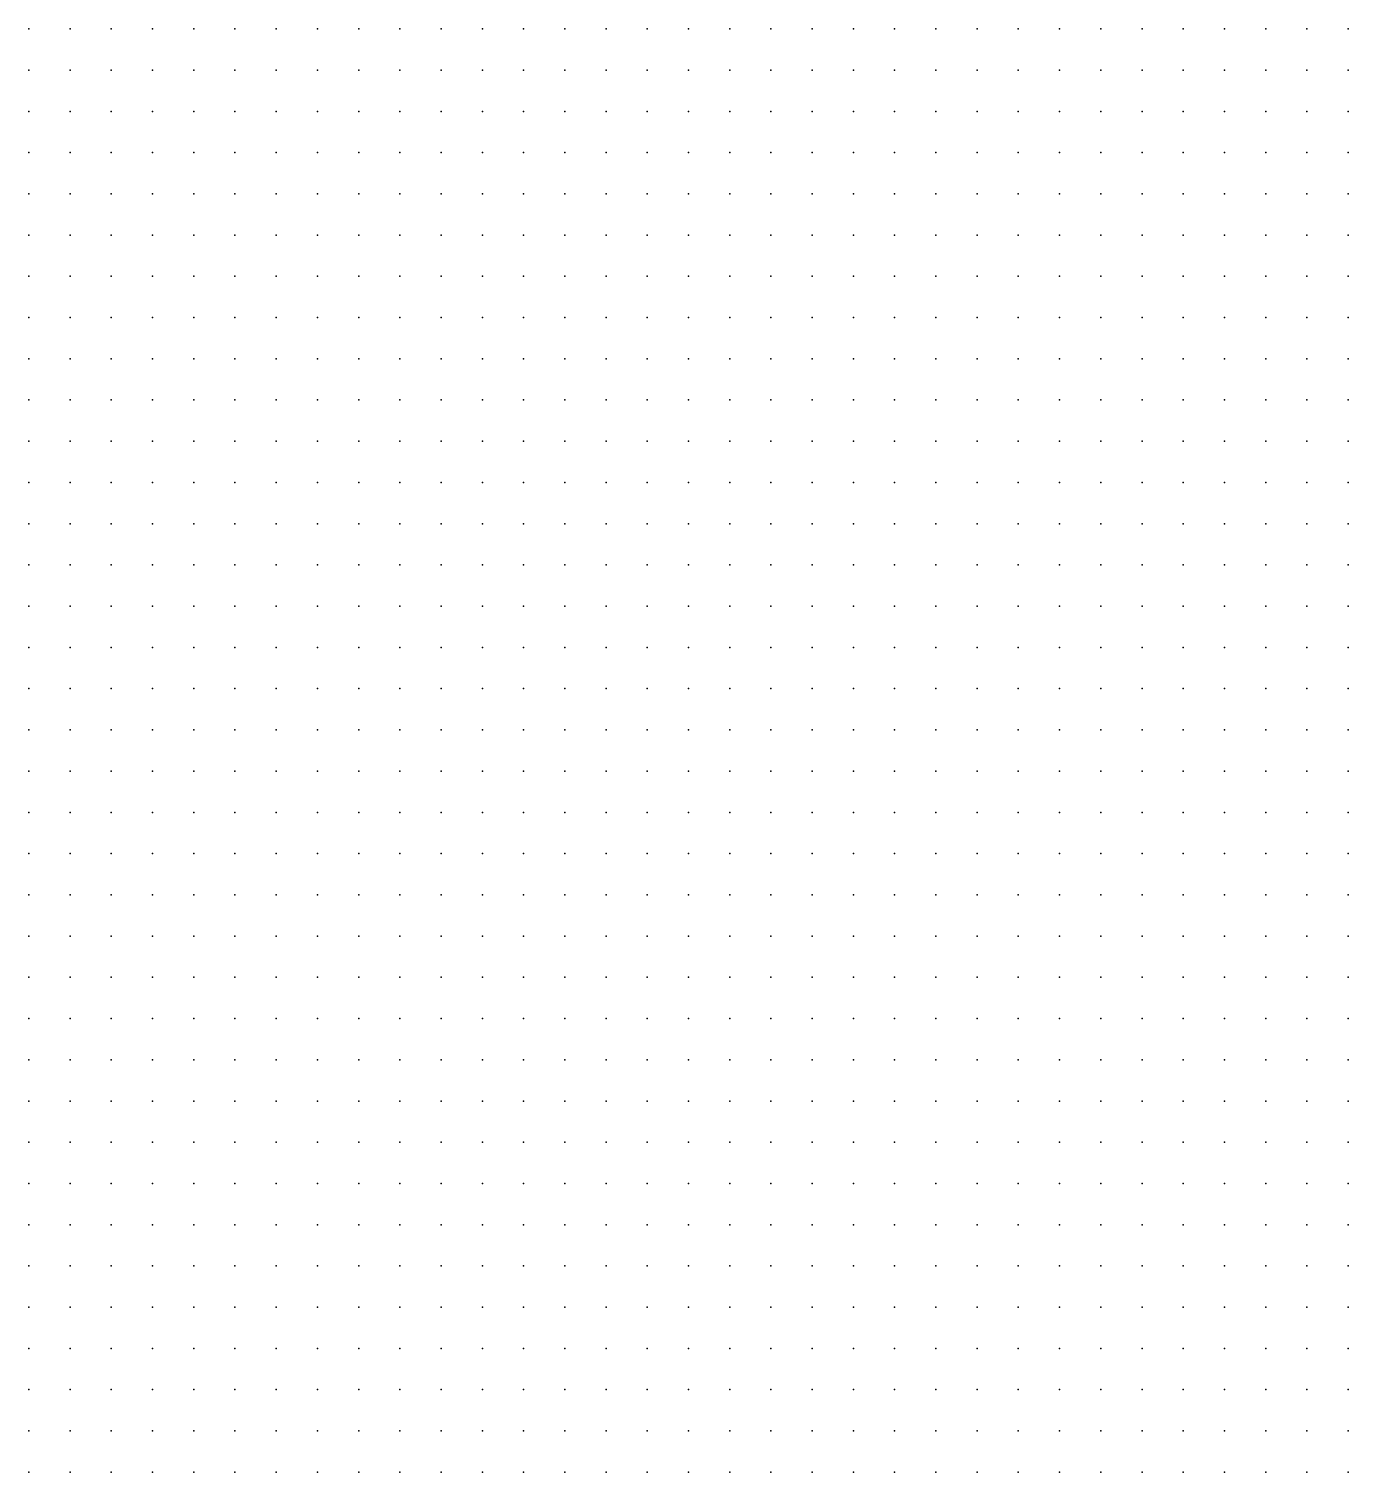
# Model space of a CAD drawing. Header units: metres. Extents: x 287878 to 288137, y 62805 to 63074.
# Drawn here: x 287975 to 288007, y 62876 to 62911 of the extents above; entities that cross this region are included whole.
import ezdxf

# ---------------------------------------------------------------- set-up
doc = ezdxf.new("R2010")
doc.units = ezdxf.units.M
doc.layers.add('SURVEY_INTERP', color=8, linetype='Continuous')

msp = doc.modelspace()

# ---------------------------------------------------------------- linework, layer by layer
at = {"layer": 'SURVEY_INTERP'}
for p in [(287975, 62911, 118.778), (287976, 62911, 118.761), (287977, 62911, 118.745), (287978, 62911, 118.729), (287979, 62911, 118.713), (287980, 62911, 118.697), (287981, 62911, 118.682), (287982, 62911, 118.666), (287983, 62911, 118.651), (287984, 62911, 118.637), (287985, 62911, 118.622), (287986, 62911, 118.608), (287987, 62911, 118.595), (287988, 62911, 118.581), (287989, 62911, 118.568), (287990, 62911, 118.556), (287991, 62911, 118.544), (287992, 62911, 118.532), (287993, 62911, 118.521), (287994, 62911, 118.511), (287995, 62911, 118.501), (287996, 62911, 118.492), (287997, 62911, 118.483), (287998, 62911, 118.475), (287999, 62911, 118.468), (288000, 62911, 118.462), (288001, 62911, 118.456), (288002, 62911, 118.451), (288003, 62911, 118.448), (288004, 62911, 118.445), (288005, 62911, 118.443), (288006, 62911, 118.443), (288007, 62911, 118.443), (287975, 62910, 118.747), (287976, 62910, 118.731), (287977, 62910, 118.715), (287978, 62910, 118.699), (287979, 62910, 118.683), (287980, 62910, 118.668), (287981, 62910, 118.652), (287982, 62910, 118.637), (287983, 62910, 118.622), (287984, 62910, 118.608), (287985, 62910, 118.594), (287986, 62910, 118.58), (287987, 62910, 118.566), (287988, 62910, 118.553), (287989, 62910, 118.541), (287990, 62910, 118.528), (287991, 62910, 118.516), (287992, 62910, 118.505), (287993, 62910, 118.494), (287994, 62910, 118.484), (287995, 62910, 118.474), (287996, 62910, 118.465), (287997, 62910, 118.457), (287998, 62910, 118.449), (287999, 62910, 118.442), (288000, 62910, 118.436), (288001, 62910, 118.431), (288002, 62910, 118.426), (288003, 62910, 118.423), (288004, 62910, 118.42), (288005, 62910, 118.419), (288006, 62910, 118.418), (288007, 62910, 118.419), (287975, 62909, 118.717), (287976, 62909, 118.701), (287977, 62909, 118.685), (287978, 62909, 118.669), (287979, 62909, 118.654), (287980, 62909, 118.638), (287981, 62909, 118.623), (287982, 62909, 118.608), (287983, 62909, 118.594), (287984, 62909, 118.579), (287985, 62909, 118.565), (287986, 62909, 118.552), (287987, 62909, 118.538), (287988, 62909, 118.525), (287989, 62909, 118.513), (287990, 62909, 118.501), (287991, 62909, 118.489), (287992, 62909, 118.478), (287993, 62909, 118.467), (287994, 62909, 118.457), (287995, 62909, 118.448), (287996, 62909, 118.439), (287997, 62909, 118.431), (287998, 62909, 118.423), (287999, 62909, 118.417), (288000, 62909, 118.411), (288001, 62909, 118.406), (288002, 62909, 118.401), (288003, 62909, 118.398), (288004, 62909, 118.395), (288005, 62909, 118.394), (288006, 62909, 118.394), (288007, 62909, 118.395), (287975, 62908, 118.687), (287976, 62908, 118.671), (287977, 62908, 118.656), (287978, 62908, 118.64), (287979, 62908, 118.624), (287980, 62908, 118.609), (287981, 62908, 118.594), (287982, 62908, 118.58), (287983, 62908, 118.565), (287984, 62908, 118.551), (287985, 62908, 118.537), (287986, 62908, 118.524), (287987, 62908, 118.51), (287988, 62908, 118.498), (287989, 62908, 118.485), (287990, 62908, 118.473), (287991, 62908, 118.462), (287992, 62908, 118.451), (287993, 62908, 118.441), (287994, 62908, 118.431), (287995, 62908, 118.421), (287996, 62908, 118.413), (287997, 62908, 118.405), (287998, 62908, 118.398), (287999, 62908, 118.391), (288000, 62908, 118.385), (288001, 62908, 118.38), (288002, 62908, 118.376), (288003, 62908, 118.373), (288004, 62908, 118.371), (288005, 62908, 118.37), (288006, 62908, 118.369), (288007, 62908, 118.37), (287975, 62907, 118.658), (287976, 62907, 118.642), (287977, 62907, 118.626), (287978, 62907, 118.611), (287979, 62907, 118.595), (287980, 62907, 118.58), (287981, 62907, 118.565), (287982, 62907, 118.551), (287983, 62907, 118.537), (287984, 62907, 118.523), (287985, 62907, 118.509), (287986, 62907, 118.496), (287987, 62907, 118.483), (287988, 62907, 118.47), (287989, 62907, 118.458), (287990, 62907, 118.446), (287991, 62907, 118.435), (287992, 62907, 118.424), (287993, 62907, 118.414), (287994, 62907, 118.404), (287995, 62907, 118.395), (287996, 62907, 118.387), (287997, 62907, 118.379), (287998, 62907, 118.372), (287999, 62907, 118.365), (288000, 62907, 118.36), (288001, 62907, 118.355), (288002, 62907, 118.351), (288003, 62907, 118.348), (288004, 62907, 118.346), (288005, 62907, 118.345), (288006, 62907, 118.345), (288007, 62907, 118.346), (287975, 62906, 118.628), (287976, 62906, 118.613), (287977, 62906, 118.597), (287978, 62906, 118.582), (287979, 62906, 118.567), (287980, 62906, 118.552), (287981, 62906, 118.537), (287982, 62906, 118.522), (287983, 62906, 118.508), (287984, 62906, 118.494), (287985, 62906, 118.481), (287986, 62906, 118.468), (287987, 62906, 118.455), (287988, 62906, 118.442), (287989, 62906, 118.43), (287990, 62906, 118.419), (287991, 62906, 118.408), (287992, 62906, 118.397), (287993, 62906, 118.387), (287994, 62906, 118.378), (287995, 62906, 118.369), (287996, 62906, 118.36), (287997, 62906, 118.353), (287998, 62906, 118.346), (287999, 62906, 118.34), (288000, 62906, 118.334), (288001, 62906, 118.33), (288002, 62906, 118.326), (288003, 62906, 118.323), (288004, 62906, 118.321), (288005, 62906, 118.32), (288006, 62906, 118.321), (288007, 62906, 118.322), (287975, 62905, 118.599), (287976, 62905, 118.584), (287977, 62905, 118.568), (287978, 62905, 118.553), (287979, 62905, 118.538), (287980, 62905, 118.523), (287981, 62905, 118.508), (287982, 62905, 118.494), (287983, 62905, 118.48), (287984, 62905, 118.466), (287985, 62905, 118.453), (287986, 62905, 118.44), (287987, 62905, 118.427), (287988, 62905, 118.415), (287989, 62905, 118.403), (287990, 62905, 118.392), (287991, 62905, 118.381), (287992, 62905, 118.37), (287993, 62905, 118.361), (287994, 62905, 118.351), (287995, 62905, 118.343), (287996, 62905, 118.334), (287997, 62905, 118.327), (287998, 62905, 118.32), (287999, 62905, 118.314), (288000, 62905, 118.309), (288001, 62905, 118.304), (288002, 62905, 118.301), (288003, 62905, 118.298), (288004, 62905, 118.297), (288005, 62905, 118.296), (288006, 62905, 118.296), (288007, 62905, 118.298), (287975, 62904, 118.57), (287976, 62904, 118.555), (287977, 62904, 118.539), (287978, 62904, 118.524), (287979, 62904, 118.509), (287980, 62904, 118.495), (287981, 62904, 118.48), (287982, 62904, 118.466), (287983, 62904, 118.452), (287984, 62904, 118.439), (287985, 62904, 118.425), (287986, 62904, 118.412), (287987, 62904, 118.4), (287988, 62904, 118.388), (287989, 62904, 118.376), (287990, 62904, 118.365), (287991, 62904, 118.354), (287992, 62904, 118.344), (287993, 62904, 118.334), (287994, 62904, 118.325), (287995, 62904, 118.316), (287996, 62904, 118.308), (287997, 62904, 118.301), (287998, 62904, 118.294), (287999, 62904, 118.289), (288000, 62904, 118.283), (288001, 62904, 118.279), (288002, 62904, 118.276), (288003, 62904, 118.273), (288004, 62904, 118.272), (288005, 62904, 118.271), (288006, 62904, 118.272), (288007, 62904, 118.273), (287975, 62903, 118.541), (287976, 62903, 118.526), (287977, 62903, 118.511), (287978, 62903, 118.496), (287979, 62903, 118.481), (287980, 62903, 118.466), (287981, 62903, 118.452), (287982, 62903, 118.438), (287983, 62903, 118.424), (287984, 62903, 118.411), (287985, 62903, 118.398), (287986, 62903, 118.385), (287987, 62903, 118.373), (287988, 62903, 118.361), (287989, 62903, 118.349), (287990, 62903, 118.338), (287991, 62903, 118.327), (287992, 62903, 118.317), (287993, 62903, 118.308), (287994, 62903, 118.299), (287995, 62903, 118.29), (287996, 62903, 118.282), (287997, 62903, 118.275), (287998, 62903, 118.269), (287999, 62903, 118.263), (288000, 62903, 118.258), (288001, 62903, 118.254), (288002, 62903, 118.251), (288003, 62903, 118.248), (288004, 62903, 118.247), (288005, 62903, 118.247), (288006, 62903, 118.247), (288007, 62903, 118.249), (287975, 62902, 118.513), (287976, 62902, 118.497), (287977, 62902, 118.482), (287978, 62902, 118.467), (287979, 62902, 118.453), (287980, 62902, 118.438), (287981, 62902, 118.424), (287982, 62902, 118.41), (287983, 62902, 118.397), (287984, 62902, 118.383), (287985, 62902, 118.37), (287986, 62902, 118.358), (287987, 62902, 118.345), (287988, 62902, 118.334), (287989, 62902, 118.322), (287990, 62902, 118.311), (287991, 62902, 118.301), (287992, 62902, 118.291), (287993, 62902, 118.281), (287994, 62902, 118.272), (287995, 62902, 118.264), (287996, 62902, 118.256), (287997, 62902, 118.249), (287998, 62902, 118.243), (287999, 62902, 118.237), (288000, 62902, 118.233), (288001, 62902, 118.229), (288002, 62902, 118.225), (288003, 62902, 118.223), (288004, 62902, 118.222), (288005, 62902, 118.222), (288006, 62902, 118.223), (288007, 62902, 118.225), (287975, 62901, 118.484), (287976, 62901, 118.469), (287977, 62901, 118.454), (287978, 62901, 118.439), (287979, 62901, 118.425), (287980, 62901, 118.41), (287981, 62901, 118.396), (287982, 62901, 118.383), (287983, 62901, 118.369), (287984, 62901, 118.356), (287985, 62901, 118.343), (287986, 62901, 118.33), (287987, 62901, 118.318), (287988, 62901, 118.307), (287989, 62901, 118.295), (287990, 62901, 118.284), (287991, 62901, 118.274), (287992, 62901, 118.264), (287993, 62901, 118.255), (287994, 62901, 118.246), (287995, 62901, 118.238), (287996, 62901, 118.23), (287997, 62901, 118.223), (287998, 62901, 118.217), (287999, 62901, 118.212), (288000, 62901, 118.207), (288001, 62901, 118.203), (288002, 62901, 118.2), (288003, 62901, 118.198), (288004, 62901, 118.197), (288005, 62901, 118.197), (288006, 62901, 118.198), (288007, 62901, 118.2), (287975, 62900, 118.456), (287976, 62900, 118.441), (287977, 62900, 118.426), (287978, 62900, 118.411), (287979, 62900, 118.397), (287980, 62900, 118.383), (287981, 62900, 118.369), (287982, 62900, 118.355), (287983, 62900, 118.342), (287984, 62900, 118.328), (287985, 62900, 118.316), (287986, 62900, 118.303), (287987, 62900, 118.291), (287988, 62900, 118.28), (287989, 62900, 118.268), (287990, 62900, 118.258), (287991, 62900, 118.247), (287992, 62900, 118.238), (287993, 62900, 118.228), (287994, 62900, 118.22), (287995, 62900, 118.212), (287996, 62900, 118.204), (287997, 62900, 118.197), (287998, 62900, 118.191), (287999, 62900, 118.186), (288000, 62900, 118.181), (288001, 62900, 118.178), (288002, 62900, 118.175), (288003, 62900, 118.173), (288004, 62900, 118.172), (288005, 62900, 118.172), (288006, 62900, 118.173), (288007, 62900, 118.176), (287975, 62899, 118.428), (287976, 62899, 118.413), (287977, 62899, 118.398), (287978, 62899, 118.384), (287979, 62899, 118.369), (287980, 62899, 118.355), (287981, 62899, 118.341), (287982, 62899, 118.328), (287983, 62899, 118.314), (287984, 62899, 118.301), (287985, 62899, 118.289), (287986, 62899, 118.276), (287987, 62899, 118.264), (287988, 62899, 118.253), (287989, 62899, 118.242), (287990, 62899, 118.231), (287991, 62899, 118.221), (287992, 62899, 118.211), (287993, 62899, 118.202), (287994, 62899, 118.193), (287995, 62899, 118.185), (287996, 62899, 118.178), (287997, 62899, 118.171), (287998, 62899, 118.166), (287999, 62899, 118.16), (288000, 62899, 118.156), (288001, 62899, 118.152), (288002, 62899, 118.15), (288003, 62899, 118.148), (288004, 62899, 118.147), (288005, 62899, 118.147), (288006, 62899, 118.149), (288007, 62899, 118.151), (287975, 62898, 118.4), (287976, 62898, 118.385), (287977, 62898, 118.371), (287978, 62898, 118.356), (287979, 62898, 118.342), (287980, 62898, 118.328), (287981, 62898, 118.314), (287982, 62898, 118.3), (287983, 62898, 118.287), (287984, 62898, 118.274), (287985, 62898, 118.261), (287986, 62898, 118.249), (287987, 62898, 118.237), (287988, 62898, 118.226), (287989, 62898, 118.215), (287990, 62898, 118.204), (287991, 62898, 118.194), (287992, 62898, 118.185), (287993, 62898, 118.176), (287994, 62898, 118.167), (287995, 62898, 118.159), (287996, 62898, 118.152), (287997, 62898, 118.146), (287998, 62898, 118.14), (287999, 62898, 118.135), (288000, 62898, 118.13), (288001, 62898, 118.127), (288002, 62898, 118.124), (288003, 62898, 118.122), (288004, 62898, 118.122), (288005, 62898, 118.122), (288006, 62898, 118.124), (288007, 62898, 118.126), (287975, 62897, 118.373), (287976, 62897, 118.358), (287977, 62897, 118.343), (287978, 62897, 118.329), (287979, 62897, 118.314), (287980, 62897, 118.3), (287981, 62897, 118.287), (287982, 62897, 118.273), (287983, 62897, 118.26), (287984, 62897, 118.247), (287985, 62897, 118.235), (287986, 62897, 118.222), (287987, 62897, 118.211), (287988, 62897, 118.199), (287989, 62897, 118.188), (287990, 62897, 118.178), (287991, 62897, 118.168), (287992, 62897, 118.158), (287993, 62897, 118.149), (287994, 62897, 118.141), (287995, 62897, 118.133), (287996, 62897, 118.126), (287997, 62897, 118.12), (287998, 62897, 118.114), (287999, 62897, 118.109), (288000, 62897, 118.104), (288001, 62897, 118.101), (288002, 62897, 118.099), (288003, 62897, 118.097), (288004, 62897, 118.096), (288005, 62897, 118.097), (288006, 62897, 118.099), (288007, 62897, 118.102), (287975, 62896, 118.345), (287976, 62896, 118.33), (287977, 62896, 118.316), (287978, 62896, 118.301), (287979, 62896, 118.287), (287980, 62896, 118.273), (287981, 62896, 118.259), (287982, 62896, 118.246), (287983, 62896, 118.233), (287984, 62896, 118.22), (287985, 62896, 118.208), (287986, 62896, 118.196), (287987, 62896, 118.184), (287988, 62896, 118.173), (287989, 62896, 118.162), (287990, 62896, 118.151), (287991, 62896, 118.141), (287992, 62896, 118.132), (287993, 62896, 118.123), (287994, 62896, 118.115), (287995, 62896, 118.107), (287996, 62896, 118.1), (287997, 62896, 118.094), (287998, 62896, 118.088), (287999, 62896, 118.083), (288000, 62896, 118.079), (288001, 62896, 118.075), (288002, 62896, 118.073), (288003, 62896, 118.071), (288004, 62896, 118.071), (288005, 62896, 118.072), (288006, 62896, 118.073), (288007, 62896, 118.076), (287975, 62895, 118.318), (287976, 62895, 118.303), (287977, 62895, 118.288), (287978, 62895, 118.274), (287979, 62895, 118.26), (287980, 62895, 118.246), (287981, 62895, 118.232), (287982, 62895, 118.219), (287983, 62895, 118.206), (287984, 62895, 118.193), (287985, 62895, 118.181), (287986, 62895, 118.169), (287987, 62895, 118.157), (287988, 62895, 118.146), (287989, 62895, 118.135), (287990, 62895, 118.125), (287991, 62895, 118.115), (287992, 62895, 118.106), (287993, 62895, 118.097), (287994, 62895, 118.089), (287995, 62895, 118.081), (287996, 62895, 118.074), (287997, 62895, 118.068), (287998, 62895, 118.062), (287999, 62895, 118.057), (288000, 62895, 118.053), (288001, 62895, 118.05), (288002, 62895, 118.047), (288003, 62895, 118.046), (288004, 62895, 118.045), (288005, 62895, 118.046), (288006, 62895, 118.048), (288007, 62895, 118.051), (287975, 62894, 118.29), (287976, 62894, 118.276), (287977, 62894, 118.261), (287978, 62894, 118.247), (287979, 62894, 118.233), (287980, 62894, 118.219), (287981, 62894, 118.205), (287982, 62894, 118.192), (287983, 62894, 118.179), (287984, 62894, 118.166), (287985, 62894, 118.154), (287986, 62894, 118.142), (287987, 62894, 118.131), (287988, 62894, 118.119), (287989, 62894, 118.109), (287990, 62894, 118.098), (287991, 62894, 118.089), (287992, 62894, 118.079), (287993, 62894, 118.071), (287994, 62894, 118.062), (287995, 62894, 118.055), (287996, 62894, 118.048), (287997, 62894, 118.041), (287998, 62894, 118.036), (287999, 62894, 118.031), (288000, 62894, 118.027), (288001, 62894, 118.024), (288002, 62894, 118.021), (288003, 62894, 118.02), (288004, 62894, 118.02), (288005, 62894, 118.02), (288006, 62894, 118.022), (288007, 62894, 118.025), (287975, 62893, 118.263), (287976, 62893, 118.249), (287977, 62893, 118.234), (287978, 62893, 118.22), (287979, 62893, 118.206), (287980, 62893, 118.192), (287981, 62893, 118.179), (287982, 62893, 118.165), (287983, 62893, 118.152), (287984, 62893, 118.14), (287985, 62893, 118.128), (287986, 62893, 118.116), (287987, 62893, 118.104), (287988, 62893, 118.093), (287989, 62893, 118.082), (287990, 62893, 118.072), (287991, 62893, 118.062), (287992, 62893, 118.053), (287993, 62893, 118.044), (287994, 62893, 118.036), (287995, 62893, 118.029), (287996, 62893, 118.022), (287997, 62893, 118.015), (287998, 62893, 118.01), (287999, 62893, 118.005), (288000, 62893, 118.001), (288001, 62893, 117.998), (288002, 62893, 117.995), (288003, 62893, 117.994), (288004, 62893, 117.994), (288005, 62893, 117.994), (288006, 62893, 117.996), (288007, 62893, 117.999), (287975, 62892, 118.236), (287976, 62892, 118.222), (287977, 62892, 118.207), (287978, 62892, 118.193), (287979, 62892, 118.179), (287980, 62892, 118.165), (287981, 62892, 118.152), (287982, 62892, 118.139), (287983, 62892, 118.126), (287984, 62892, 118.113), (287985, 62892, 118.101), (287986, 62892, 118.089), (287987, 62892, 118.078), (287988, 62892, 118.066), (287989, 62892, 118.056), (287990, 62892, 118.046), (287991, 62892, 118.036), (287992, 62892, 118.027), (287993, 62892, 118.018), (287994, 62892, 118.01), (287995, 62892, 118.002), (287996, 62892, 117.995), (287997, 62892, 117.989), (287998, 62892, 117.984), (287999, 62892, 117.979), (288000, 62892, 117.975), (288001, 62892, 117.972), (288002, 62892, 117.969), (288003, 62892, 117.968), (288004, 62892, 117.968), (288005, 62892, 117.968), (288006, 62892, 117.97), (288007, 62892, 117.973), (287975, 62891, 118.21), (287976, 62891, 118.195), (287977, 62891, 118.181), (287978, 62891, 118.166), (287979, 62891, 118.153), (287980, 62891, 118.139), (287981, 62891, 118.125), (287982, 62891, 118.112), (287983, 62891, 118.099), (287984, 62891, 118.087), (287985, 62891, 118.074), (287986, 62891, 118.063), (287987, 62891, 118.051), (287988, 62891, 118.04), (287989, 62891, 118.029), (287990, 62891, 118.019), (287991, 62891, 118.01), (287992, 62891, 118), (287993, 62891, 117.992), (287994, 62891, 117.984), (287995, 62891, 117.976), (287996, 62891, 117.969), (287997, 62891, 117.963), (287998, 62891, 117.957), (287999, 62891, 117.953), (288000, 62891, 117.949), (288001, 62891, 117.945), (288002, 62891, 117.943), (288003, 62891, 117.942), (288004, 62891, 117.941), (288005, 62891, 117.942), (288006, 62891, 117.944), (288007, 62891, 117.947), (287975, 62890, 118.183), (287976, 62890, 118.168), (287977, 62890, 118.154), (287978, 62890, 118.14), (287979, 62890, 118.126), (287980, 62890, 118.112), (287981, 62890, 118.099), (287982, 62890, 118.086), (287983, 62890, 118.073), (287984, 62890, 118.06), (287985, 62890, 118.048), (287986, 62890, 118.036), (287987, 62890, 118.025), (287988, 62890, 118.014), (287989, 62890, 118.003), (287990, 62890, 117.993), (287991, 62890, 117.983), (287992, 62890, 117.974), (287993, 62890, 117.965), (287994, 62890, 117.957), (287995, 62890, 117.95), (287996, 62890, 117.943), (287997, 62890, 117.937), (287998, 62890, 117.931), (287999, 62890, 117.926), (288000, 62890, 117.922), (288001, 62890, 117.919), (288002, 62890, 117.917), (288003, 62890, 117.915), (288004, 62890, 117.915), (288005, 62890, 117.916), (288006, 62890, 117.917), (288007, 62890, 117.92), (287975, 62889, 118.157), (287976, 62889, 118.142), (287977, 62889, 118.128), (287978, 62889, 118.113), (287979, 62889, 118.1), (287980, 62889, 118.086), (287981, 62889, 118.072), (287982, 62889, 118.059), (287983, 62889, 118.046), (287984, 62889, 118.034), (287985, 62889, 118.022), (287986, 62889, 118.01), (287987, 62889, 117.998), (287988, 62889, 117.987), (287989, 62889, 117.977), (287990, 62889, 117.967), (287991, 62889, 117.957), (287992, 62889, 117.948), (287993, 62889, 117.939), (287994, 62889, 117.931), (287995, 62889, 117.923), (287996, 62889, 117.917), (287997, 62889, 117.91), (287998, 62889, 117.905), (287999, 62889, 117.9), (288000, 62889, 117.896), (288001, 62889, 117.893), (288002, 62889, 117.89), (288003, 62889, 117.889), (288004, 62889, 117.889), (288005, 62889, 117.889), (288006, 62889, 117.891), (288007, 62889, 117.894), (287975, 62888, 118.13), (287976, 62888, 118.116), (287977, 62888, 118.101), (287978, 62888, 118.087), (287979, 62888, 118.073), (287980, 62888, 118.06), (287981, 62888, 118.046), (287982, 62888, 118.033), (287983, 62888, 118.02), (287984, 62888, 118.008), (287985, 62888, 117.995), (287986, 62888, 117.984), (287987, 62888, 117.972), (287988, 62888, 117.961), (287989, 62888, 117.95), (287990, 62888, 117.94), (287991, 62888, 117.931), (287992, 62888, 117.921), (287993, 62888, 117.913), (287994, 62888, 117.905), (287995, 62888, 117.897), (287996, 62888, 117.89), (287997, 62888, 117.884), (287998, 62888, 117.878), (287999, 62888, 117.874), (288000, 62888, 117.87), (288001, 62888, 117.866), (288002, 62888, 117.864), (288003, 62888, 117.862), (288004, 62888, 117.862), (288005, 62888, 117.863), (288006, 62888, 117.864), (288007, 62888, 117.867), (287975, 62887, 118.104), (287976, 62887, 118.089), (287977, 62887, 118.075), (287978, 62887, 118.061), (287979, 62887, 118.047), (287980, 62887, 118.033), (287981, 62887, 118.02), (287982, 62887, 118.007), (287983, 62887, 117.994), (287984, 62887, 117.981), (287985, 62887, 117.969), (287986, 62887, 117.957), (287987, 62887, 117.946), (287988, 62887, 117.935), (287989, 62887, 117.924), (287990, 62887, 117.914), (287991, 62887, 117.904), (287992, 62887, 117.895), (287993, 62887, 117.886), (287994, 62887, 117.878), (287995, 62887, 117.871), (287996, 62887, 117.864), (287997, 62887, 117.857), (287998, 62887, 117.852), (287999, 62887, 117.847), (288000, 62887, 117.843), (288001, 62887, 117.84), (288002, 62887, 117.837), (288003, 62887, 117.836), (288004, 62887, 117.835), (288005, 62887, 117.836), (288006, 62887, 117.837), (288007, 62887, 117.84), (287975, 62886, 118.078), (287976, 62886, 118.063), (287977, 62886, 118.049), (287978, 62886, 118.035), (287979, 62886, 118.021), (287980, 62886, 118.007), (287981, 62886, 117.994), (287982, 62886, 117.981), (287983, 62886, 117.968), (287984, 62886, 117.955), (287985, 62886, 117.943), (287986, 62886, 117.931), (287987, 62886, 117.92), (287988, 62886, 117.908), (287989, 62886, 117.898), (287990, 62886, 117.888), (287991, 62886, 117.878), (287992, 62886, 117.869), (287993, 62886, 117.86), (287994, 62886, 117.852), (287995, 62886, 117.844), (287996, 62886, 117.837), (287997, 62886, 117.831), (287998, 62886, 117.825), (287999, 62886, 117.821), (288000, 62886, 117.816), (288001, 62886, 117.813), (288002, 62886, 117.811), (288003, 62886, 117.809), (288004, 62886, 117.809), (288005, 62886, 117.809), (288006, 62886, 117.811), (288007, 62886, 117.813), (287975, 62885, 118.052), (287976, 62885, 118.037), (287977, 62885, 118.023), (287978, 62885, 118.009), (287979, 62885, 117.995), (287980, 62885, 117.981), (287981, 62885, 117.968), (287982, 62885, 117.954), (287983, 62885, 117.942), (287984, 62885, 117.929), (287985, 62885, 117.917), (287986, 62885, 117.905), (287987, 62885, 117.893), (287988, 62885, 117.882), (287989, 62885, 117.872), (287990, 62885, 117.861), (287991, 62885, 117.852), (287992, 62885, 117.842), (287993, 62885, 117.834), (287994, 62885, 117.825), (287995, 62885, 117.818), (287996, 62885, 117.811), (287997, 62885, 117.804), (287998, 62885, 117.799), (287999, 62885, 117.794), (288000, 62885, 117.79), (288001, 62885, 117.786), (288002, 62885, 117.784), (288003, 62885, 117.782), (288004, 62885, 117.782), (288005, 62885, 117.782), (288006, 62885, 117.784), (288007, 62885, 117.786), (287975, 62884, 118.026), (287976, 62884, 118.011), (287977, 62884, 117.997), (287978, 62884, 117.983), (287979, 62884, 117.969), (287980, 62884, 117.955), (287981, 62884, 117.942), (287982, 62884, 117.928), (287983, 62884, 117.916), (287984, 62884, 117.903), (287985, 62884, 117.891), (287986, 62884, 117.879), (287987, 62884, 117.867), (287988, 62884, 117.856), (287989, 62884, 117.845), (287990, 62884, 117.835), (287991, 62884, 117.825), (287992, 62884, 117.816), (287993, 62884, 117.807), (287994, 62884, 117.799), (287995, 62884, 117.791), (287996, 62884, 117.784), (287997, 62884, 117.778), (287998, 62884, 117.772), (287999, 62884, 117.767), (288000, 62884, 117.763), (288001, 62884, 117.76), (288002, 62884, 117.757), (288003, 62884, 117.755), (288004, 62884, 117.755), (288005, 62884, 117.755), (288006, 62884, 117.757), (288007, 62884, 117.759), (287975, 62883, 118), (287976, 62883, 117.986), (287977, 62883, 117.971), (287978, 62883, 117.957), (287979, 62883, 117.943), (287980, 62883, 117.929), (287981, 62883, 117.916), (287982, 62883, 117.903), (287983, 62883, 117.89), (287984, 62883, 117.877), (287985, 62883, 117.865), (287986, 62883, 117.853), (287987, 62883, 117.841), (287988, 62883, 117.83), (287989, 62883, 117.819), (287990, 62883, 117.809), (287991, 62883, 117.799), (287992, 62883, 117.789), (287993, 62883, 117.781), (287994, 62883, 117.772), (287995, 62883, 117.765), (287996, 62883, 117.758), (287997, 62883, 117.751), (287998, 62883, 117.745), (287999, 62883, 117.74), (288000, 62883, 117.736), (288001, 62883, 117.733), (288002, 62883, 117.73), (288003, 62883, 117.728), (288004, 62883, 117.728), (288005, 62883, 117.728), (288006, 62883, 117.729), (288007, 62883, 117.732), (287975, 62882, 117.975), (287976, 62882, 117.96), (287977, 62882, 117.946), (287978, 62882, 117.931), (287979, 62882, 117.917), (287980, 62882, 117.903), (287981, 62882, 117.89), (287982, 62882, 117.877), (287983, 62882, 117.864), (287984, 62882, 117.851), (287985, 62882, 117.839), (287986, 62882, 117.827), (287987, 62882, 117.815), (287988, 62882, 117.804), (287989, 62882, 117.793), (287990, 62882, 117.782), (287991, 62882, 117.772), (287992, 62882, 117.763), (287993, 62882, 117.754), (287994, 62882, 117.746), (287995, 62882, 117.738), (287996, 62882, 117.731), (287997, 62882, 117.724), (287998, 62882, 117.719), (287999, 62882, 117.713), (288000, 62882, 117.709), (288001, 62882, 117.706), (288002, 62882, 117.703), (288003, 62882, 117.701), (288004, 62882, 117.701), (288005, 62882, 117.701), (288006, 62882, 117.702), (288007, 62882, 117.705), (287975, 62881, 117.949), (287976, 62881, 117.935), (287977, 62881, 117.92), (287978, 62881, 117.906), (287979, 62881, 117.892), (287980, 62881, 117.878), (287981, 62881, 117.864), (287982, 62881, 117.851), (287983, 62881, 117.838), (287984, 62881, 117.825), (287985, 62881, 117.813), (287986, 62881, 117.8), (287987, 62881, 117.789), (287988, 62881, 117.777), (287989, 62881, 117.767), (287990, 62881, 117.756), (287991, 62881, 117.746), (287992, 62881, 117.737), (287993, 62881, 117.728), (287994, 62881, 117.719), (287995, 62881, 117.711), (287996, 62881, 117.704), (287997, 62881, 117.697), (287998, 62881, 117.692), (287999, 62881, 117.686), (288000, 62881, 117.682), (288001, 62881, 117.679), (288002, 62881, 117.676), (288003, 62881, 117.674), (288004, 62881, 117.673), (288005, 62881, 117.674), (288006, 62881, 117.675), (288007, 62881, 117.678), (287975, 62880, 117.924), (287976, 62880, 117.909), (287977, 62880, 117.895), (287978, 62880, 117.88), (287979, 62880, 117.866), (287980, 62880, 117.852), (287981, 62880, 117.838), (287982, 62880, 117.825), (287983, 62880, 117.812), (287984, 62880, 117.799), (287985, 62880, 117.787), (287986, 62880, 117.774), (287987, 62880, 117.763), (287988, 62880, 117.751), (287989, 62880, 117.74), (287990, 62880, 117.73), (287991, 62880, 117.72), (287992, 62880, 117.71), (287993, 62880, 117.701), (287994, 62880, 117.692), (287995, 62880, 117.685), (287996, 62880, 117.677), (287997, 62880, 117.671), (287998, 62880, 117.665), (287999, 62880, 117.659), (288000, 62880, 117.655), (288001, 62880, 117.651), (288002, 62880, 117.649), (288003, 62880, 117.647), (288004, 62880, 117.646), (288005, 62880, 117.646), (288006, 62880, 117.648), (288007, 62880, 117.65), (287975, 62879, 117.899), (287976, 62879, 117.884), (287977, 62879, 117.869), (287978, 62879, 117.855), (287979, 62879, 117.841), (287980, 62879, 117.827), (287981, 62879, 117.813), (287982, 62879, 117.799), (287983, 62879, 117.786), (287984, 62879, 117.773), (287985, 62879, 117.761), (287986, 62879, 117.748), (287987, 62879, 117.737), (287988, 62879, 117.725), (287989, 62879, 117.714), (287990, 62879, 117.703), (287991, 62879, 117.693), (287992, 62879, 117.684), (287993, 62879, 117.674), (287994, 62879, 117.666), (287995, 62879, 117.658), (287996, 62879, 117.65), (287997, 62879, 117.644), (287998, 62879, 117.638), (287999, 62879, 117.632), (288000, 62879, 117.628), (288001, 62879, 117.624), (288002, 62879, 117.621), (288003, 62879, 117.619), (288004, 62879, 117.619), (288005, 62879, 117.619), (288006, 62879, 117.62), (288007, 62879, 117.623), (287975, 62878, 117.874), (287976, 62878, 117.859), (287977, 62878, 117.844), (287978, 62878, 117.83), (287979, 62878, 117.815), (287980, 62878, 117.801), (287981, 62878, 117.787), (287982, 62878, 117.774), (287983, 62878, 117.761), (287984, 62878, 117.748), (287985, 62878, 117.735), (287986, 62878, 117.723), (287987, 62878, 117.711), (287988, 62878, 117.699), (287989, 62878, 117.688), (287990, 62878, 117.677), (287991, 62878, 117.667), (287992, 62878, 117.657), (287993, 62878, 117.648), (287994, 62878, 117.639), (287995, 62878, 117.631), (287996, 62878, 117.623), (287997, 62878, 117.616), (287998, 62878, 117.61), (287999, 62878, 117.605), (288000, 62878, 117.6), (288001, 62878, 117.597), (288002, 62878, 117.594), (288003, 62878, 117.592), (288004, 62878, 117.591), (288005, 62878, 117.591), (288006, 62878, 117.593), (288007, 62878, 117.595), (287975, 62877, 117.849), (287976, 62877, 117.834), (287977, 62877, 117.819), (287978, 62877, 117.804), (287979, 62877, 117.79), (287980, 62877, 117.776), (287981, 62877, 117.762), (287982, 62877, 117.748), (287983, 62877, 117.735), (287984, 62877, 117.722), (287985, 62877, 117.709), (287986, 62877, 117.697), (287987, 62877, 117.685), (287988, 62877, 117.673), (287989, 62877, 117.662), (287990, 62877, 117.651), (287991, 62877, 117.64), (287992, 62877, 117.63), (287993, 62877, 117.621), (287994, 62877, 117.612), (287995, 62877, 117.604), (287996, 62877, 117.596), (287997, 62877, 117.589), (287998, 62877, 117.583), (287999, 62877, 117.578), (288000, 62877, 117.573), (288001, 62877, 117.569), (288002, 62877, 117.566), (288003, 62877, 117.564), (288004, 62877, 117.563), (288005, 62877, 117.563), (288006, 62877, 117.565), (288007, 62877, 117.568), (287975, 62876, 117.824), (287976, 62876, 117.809), (287977, 62876, 117.794), (287978, 62876, 117.779), (287979, 62876, 117.765), (287980, 62876, 117.75), (287981, 62876, 117.736), (287982, 62876, 117.723), (287983, 62876, 117.709), (287984, 62876, 117.696), (287985, 62876, 117.683), (287986, 62876, 117.671), (287987, 62876, 117.658), (287988, 62876, 117.647), (287989, 62876, 117.635), (287990, 62876, 117.624), (287991, 62876, 117.614), (287992, 62876, 117.604), (287993, 62876, 117.594), (287994, 62876, 117.585), (287995, 62876, 117.577), (287996, 62876, 117.569), (287997, 62876, 117.562), (287998, 62876, 117.556), (287999, 62876, 117.55), (288000, 62876, 117.545), (288001, 62876, 117.541), (288002, 62876, 117.538), (288003, 62876, 117.536), (288004, 62876, 117.535), (288005, 62876, 117.535), (288006, 62876, 117.537), (288007, 62876, 117.54)]:
    msp.add_point(p, dxfattribs=at)

doc.saveas('drawing.dxf')
